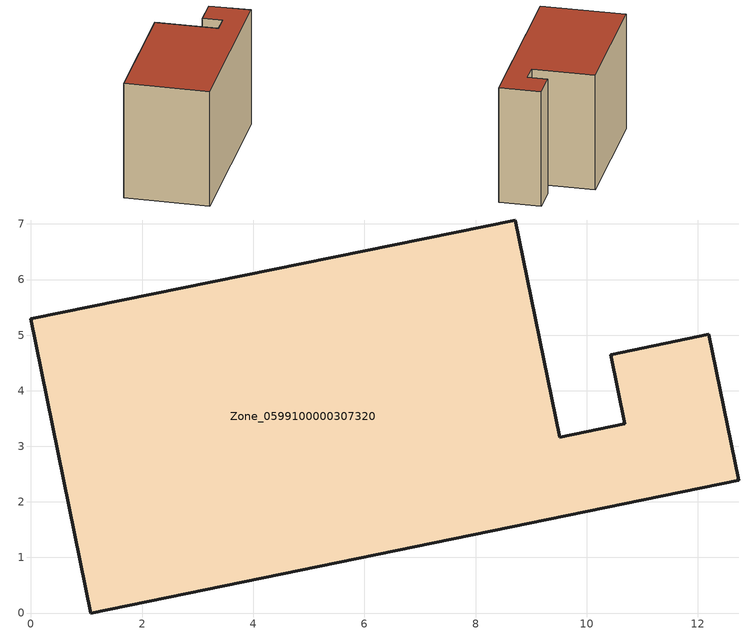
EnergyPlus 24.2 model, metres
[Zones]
Zone_0599100000307320
 floor ground (C_G): 9.51,3.16 10.68,3.4 10.43,4.65 12.19,5.01 12.73,2.39 1.08,0 0,5.29 8.71,7.07 z0
 wall outside (C_F): 1.08,0 12.73,2.39 12.19,5.01 10.43,4.65 10.68,3.4 9.51,3.16 8.71,7.07 0,5.29 1.08,0 z0:7.75
 roof outside (C_R): 10.68,3.4 9.51,3.16 8.71,7.07 0,5.29 1.08,0 12.73,2.39 12.19,5.01 10.43,4.65 z7.75
[BUILDING]
Pand.0599100000307320: North Axis=0; Terrain=City; Loads Convergence Tolerance Value=0.04; Temperature Convergence Tolerance Value=0.4; Solar Distribution=FullExterior; Maximum Number of Warmup Days=25; Minimum Number of Warmup Days=1
[Site:Location]
Rotterdam.The.Hague.AP_ZH_NLD Design_Conditions: Latitude=51.96; Longitude=4.45; Time Zone=1; Elevation=-4.5
[SITE:GROUNDTEMPERATURE:BUILDINGSURFACE]
18, 18, 18, 18, 18, 18, 18, 18, 18, 18, 18, 18
[MATERIAL] Thermal Absorptance=0.9; Solar Absorptance=0.7; Visible Absorptance=0.7
Name | Roughness | Thickness | Conductivity | Density | Specific Heat
G.TI.1975-1991 | MediumSmooth | 0.15 | 0.288461 | 540 | 1210
F.TI.1975-1991 | Rough | 0.3 | 0.230769 | 1920 | 840
R.TI.1975-1991 | MediumRough | 0.2 | 0.153846 | 1500 | 1000
[CONSTRUCTION]
C_G: G.TI.1975-1991
C_F: F.TI.1975-1991
C_R: R.TI.1975-1991
[ZONE]
Zone_0599100000307320: Type=1; Multiplier=1; Ceiling Height=Autocalculate; Volume=Autocalculate; Floor Area=autocalculate; Part of Total Floor Area=Yes
[ZONEINFILTRATION:DESIGNFLOWRATE]
Infil_Zone_0599100000307320: Zone or ZoneList or Space or SpaceList=Zone_0599100000307320; Schedule=AlwaysOn; Design Flow Rate Calculation Method=Flow/Area; Flow Rate per Floor Area=0.003; Constant Term Coefficient=1; Temperature Term Coefficient=0; Velocity Term Coefficient=0; Velocity Squared Term Coefficient=0
[HVACTEMPLATE:ZONE:IDEALLOADSAIRSYSTEM]
Zone_0599100000307320: Maximum Heating Supply Air Temperature=50; Minimum Cooling Supply Air Temperature=13; Maximum Heating Supply Air Humidity Ratio=0.0156; Minimum Cooling Supply Air Humidity Ratio=0.0077; Heating Limit=NoLimit; Cooling Limit=NoLimit; Dehumidification Control Type=ConstantSensibleHeatRatio; Cooling Sensible Heat Ratio=0.7; Dehumidification Setpoint=60; Humidification Control Type=None; Humidification Setpoint=30; Outdoor Air Method=None; Outdoor Air Flow Rate per Person=0.00944; Outdoor Air Flow Rate per Zone Floor Area=0; Outdoor Air Flow Rate per Zone=0; Demand Controlled Ventilation Type=None; Outdoor Air Economizer Type=NoEconomizer; Heat Recovery Type=None; Sensible Heat Recovery Effectiveness=0.7; Latent Heat Recovery Effectiveness=0.65
[ZONECONTROL:THERMOSTAT]
ThermostatControl_Zone_0599100000307320: Zone or ZoneList=Zone_0599100000307320; Control Type Schedule=DualSetpointControlType; Control 1=Thermostat_Zone_0599100000307320; Temperature Difference Between Cutout And Setpoint=0
[THERMOSTATSETPOINT:DUALSETPOINT]
Thermostat_Zone_0599100000307320: Heating Setpoint Temperature Schedule=HeatingSetpoint_Zone_0599100000307320; Cooling Setpoint Temperature Schedule=CoolingSetpoint_Zone_0599100000307320
[SCHEDULE:COMPACT]
HeatingSetpoint_Zone_0599100000307320: Through: 12/31, For: AllDays, Until: 24:00, 21
CoolingSetpoint_Zone_0599100000307320: Through: 12/31, For: AllDays, Until: 24:00, 24
DualSetpointControlType: Through: 12/31, For: AllDays, Until: 24:00, 4
AlwaysOn: Through: 12/31, For: AllDays, Until: 24:00, 1
